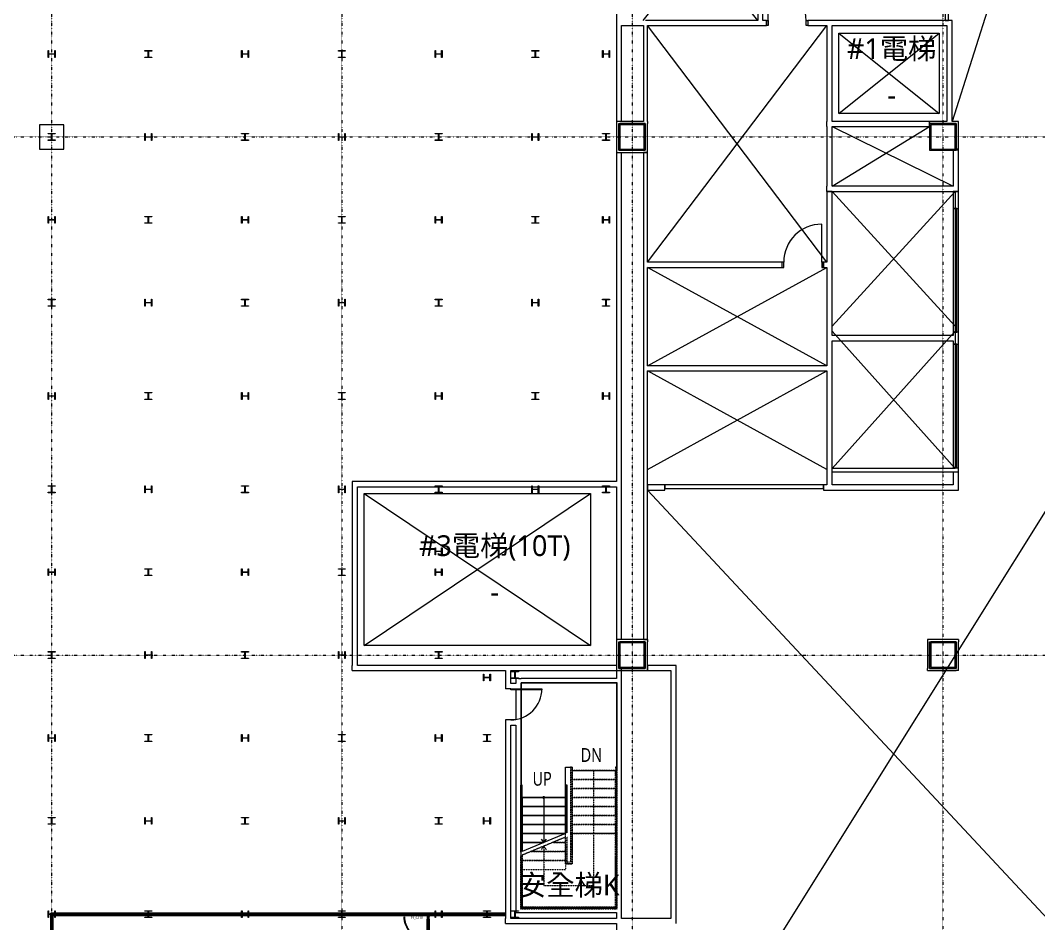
# Model space of a CAD drawing. Extents: x -32000 to 363140, y -29000 to 144266.
# Drawn here: x 225895 to 255370, y 37225 to 63375 of the extents above; entities that cross this region are included whole.
import ezdxf
from ezdxf.enums import TextEntityAlignment as Align

# ---------------------------------------------------------------- set-up
doc = ezdxf.new("R2010")
doc.units = 0
doc.header["$LTSCALE"] = 10
for name, pattern in [('H12PL25$0$JJP_三點線', [0.9, 0.3, -0.15, 0, -0.15, 0, -0.15, 0, -0.15]), ('H12PL25$0$JJP_虛線(退縮線、投影線、地下室範圍、非屬本工程、圖面分區)', [0.45, 0.3, -0.15]), ('H12PL25$0$虛線', [0.846667, 0.423333, -0.423333]), ('XFDP20$0$HIDDEN', [0.3, 0.2, -0.1])]:
    doc.linetypes.add(name, pattern=pattern)
for name, color, linetype in [('H12PL25$0$A-OBJE-2D', 252, 'Continuous'), ('H12PL25$0$A-STRS', 252, 'Continuous'), ('H12PL25$0$A-TEXT', 252, 'Continuous'), ('H12PL25$0$A-WALL-IN', 252, 'Continuous'), ('H12PL25$0$A-ZONE', 252, 'Continuous'), ('H12PL25$0$Door', 252, 'Continuous'), ('H12PL25$0$S-COL', 252, 'Continuous'), ('H12PL25$0$S-GRID', 252, 'Continuous'), ('H12PL25$0$S-SLAB-SHOW', 252, 'Continuous'), ('XFDP20$0$A-Door (8K)', 2, 'Continuous'), ('XFDP20$0$A-W-P3_(8K)', 2, 'Continuous')]:
    doc.layers.add(name, color=color, linetype=linetype)
doc.styles.add('H12PL25$0$Standard', font='', dxfattribs={"width": 0.8})
doc.styles.add('XFDP20$0$AA-TXT', font='isocp.shx', dxfattribs={"width": 0.8, "bigfont": 'china.shx'})
doc.styles.get('H12PL25$0$Standard').set_extended_font_data('Microsoft JhengHei')

# ---------------------------------------------------------------- blocks, each defined once
blk = doc.blocks.new('XFDP20$0$GAD2205')
blk.add_lwpolyline([(0, 1), (0, 1), (-18, 1, -0.414214), (-18, 2), (-18, 3, -0.414214), (-18, 3), (-14, 3, 0.414214), (-13, 4), (-13, 4, 0.414214), (-14, 4), (-18, 4, -0.414214), (-18, 5), (-18, 12, -0.414214), (-18, 12), (-18, 12, 0.414214), (-18, 12), (-18, 14, 0.72636), (-19, 14), (-19, 13, 0.158507), (-19, 13), (-19, 0, 0.414214), (-19, 0), (19, 0, 0.414214), (19, 0), (19, 13, 0.158507), (19, 13), (19, 14, 0.72636), (18, 14), (18, 12, 0.414214), (18, 12, -0.414214), (18, 12), (18, 5, -0.414214), (18, 4), (14, 4, 0.414214), (13, 4), (13, 4, 0.414214), (14, 3), (18, 3, -0.414214), (18, 3), (18, 2, -0.414214), (18, 1), (0, 1)], format="xyb", close=True)
blk = doc.blocks.new('XFDP20$0$Door-S80ap')
for p, q in [((8.8, 70.4), (8.8, 75.3)), ((8.8, 75.3), (9.6, 75.3)), ((9.6, 70.4), (8.8, 70.4)), ((9.6, 75.3), (9.6, 70.4))]:
    blk.add_line(p, q)
blk.add_lwpolyline([(4.8, 70.4), (4.8, 75.3), (4, 75.3), (4, 70.4)], close=True)
at = {"ltscale": 5}
for points in [[(8.8, 67.8), (8.8, 77.9), (4.8, 77.9), (4.8, 67.8)], [(5, 67.5), (5, 14.8), (5, 14.8), (5, 67.5)], [(8.6, 14.8), (8.5, 14.8), (8.5, 67.5), (8.6, 67.5)], [(8.8, 4.3), (8.8, 14.4), (4.8, 14.4), (4.8, 4.3)]]:
    blk.add_lwpolyline(points, close=True, dxfattribs=at)
blk.add_lwpolyline([(4.8, 67.9), (4.8, 66.7, 0.158507), (4.9, 66.7), (4.9, 66.5, 0.72636), (5, 66.6), (5, 66.7, 0.414214), (5, 66.7, -0.414214), (4.9, 66.8), (4.9, 67.5, -0.414214), (5, 67.5), (5.4, 67.5, 0.414214), (5.4, 67.5), (5.4, 67.6, 0.414214), (5.4, 67.6), (5, 67.6, -0.414214), (4.9, 67.6), (4.9, 67.8, -0.414214), (5, 67.8), (6.8, 67.8), (6.8, 67.8), (6.8, 67.8), (8.6, 67.8, -0.414214), (8.6, 67.8), (8.6, 67.6, -0.414214), (8.6, 67.6), (8.2, 67.6, 0.414214), (8.1, 67.6), (8.1, 67.5, 0.414214), (8.2, 67.5), (8.6, 67.5, -0.414214), (8.6, 67.5), (8.6, 66.8, -0.414214), (8.6, 66.7), (8.6, 66.7, 0.414214), (8.6, 66.7), (8.6, 66.6, 0.72636), (8.6, 66.5), (8.7, 66.7, 0.158507), (8.7, 66.7), (8.7, 67.9, 0.414214), (8.7, 67.9), (4.9, 67.9, 0.414214)], format="xyb", close=True, dxfattribs=at)
at = {"ltscale": 500}
for points in [[(3.2, -0.6), (3.2, 3.9), (3, 3.9), (3, -0.6)], [(8.5, 4.8), (4, 4.8), (4, 4.6), (8.5, 4.6)]]:
    blk.add_lwpolyline(points, close=True, dxfattribs=at)
at = {"linetype": 'XFDP20$0$HIDDEN', "ltscale": 0.1}
blk.add_arc((3.4, 4.4), 73.6, 0, 84.8641, dxfattribs=at)
at = {"ltscale": 500, "extrusion": (0, 0, -1)}
blk.add_ellipse((3.4, 4.4), major_axis=(-0.495, 0.495), ratio=1, start_param=5.497787, end_param=11.780972, dxfattribs=at)
at = {"ltscale": 5, "xscale": 0.1000000000058208, "yscale": 0.1000000000058208, "zscale": 0.1000000000058208}
blk.add_blockref('XFDP20$0$GAD2205', (6.8, 14.3), dxfattribs=at)
at = {"color": 9, "style": 'XFDP20$0$AA-TXT', "width": 0.45}
blk.add_attdef('100x240', text='', height=10, dxfattribs=at).set_placement((40, 10), align=Align.MIDDLE)
blk = doc.blocks.new('XFDP20')
at = {"layer": 'XFDP20$0$A-W-P3_(8K)', "ltscale": 0.5}
for p, q in [((226775, 37525), (226775, 30350)), ((226775, 37525), (239940, 37525)), ((226825, 37475), (226825, 30350)), ((226825, 37475), (239940, 37475))]:
    blk.add_line(p, q, dxfattribs=at)
at = {"layer": 'XFDP20$0$A-Door (8K)'}
ref = blk.add_blockref('XFDP20$0$Door-S80ap', (237770, 37500), dxfattribs=dict(at, xscale=10, yscale=10, zscale=10, rotation=180))
ref.add_attrib('100x240', 'MS_80x190', dxfattribs={"layer": '0', "color": 9, "height": 100, "rotation": 180, "style": 'XFDP20$0$AA-TXT', "text_generation_flag": 6, "width": 0.45}).set_placement((237370, 37400), align=Align.MIDDLE)
blk = doc.blocks.new('H12PL25')
at = {"layer": 'H12PL25$0$A-OBJE-2D', "lineweight": 0}
for p, q in [((262050, 89450), (252865, 60450)), ((243925, 63375), (247240, 67575)), ((247240, 63375), (243925, 67575)), ((244050, 56375), (249240, 63225)), ((249240, 56375), (244050, 63225)), ((249590, 60675), (252490, 63000)), ((249590, 63000), (252490, 60675)), ((249590, 60675), (249590, 63000)), ((249590, 63000), (252490, 63000)), ((252490, 63000), (252490, 60675)), ((252490, 60675), (249590, 60675)), ((249390, 58575), (252215, 60300)), ((249390, 60300), (252900, 58575)), ((262050, 59550), (244050, 30750)), ((249390, 54525), (252950, 58425)), ((252950, 54525), (249390, 58425)), ((244050, 53375), (249240, 56225)), ((249240, 53375), (244050, 56225)), ((249390, 50400), (252950, 54375)), ((252950, 50400), (249390, 54375)), ((244050, 50375), (249240, 53225)), ((249240, 50375), (244050, 53225)), ((235850, 45275), (242400, 49675)), ((235850, 49675), (242400, 45275)), ((235850, 45275), (235850, 49675)), ((235850, 49675), (242400, 49675)), ((242400, 49675), (242400, 45275)), ((262050, 30465), (244050, 49775)), ((242400, 45275), (235850, 45275))]:
    blk.add_line(p, q, dxfattribs=at)
at = {"layer": 'H12PL25$0$A-STRS', "linetype": 'H12PL25$0$JJP_虛線(退縮線、投影線、地下室範圍、非屬本工程、圖面分區)', "lineweight": 0}
for p, q in [((241870, 41755), (241820, 41755)), ((241820, 41755), (241820, 41655)), ((241820, 41655), (241820, 39835)), ((241870, 41655), (241870, 41755)), ((241870, 39835), (241870, 41655)), ((243120, 41655), (241870, 41655)), ((241870, 41655), (241870, 41395)), ((243120, 41655), (241870, 41655)), ((241870, 41655), (241870, 41395)), ((242495, 41395), (242495, 41655)), ((243170, 41755), (243120, 41755)), ((243120, 41755), (243120, 41655)), ((243120, 41655), (243120, 39835)), ((243120, 41395), (243120, 41655)), ((243120, 41395), (243120, 41655)), ((243170, 41655), (243170, 41755)), ((243170, 39835), (243170, 41655)), ((243120, 41395), (241870, 41395)), ((241870, 41395), (241870, 41135)), ((241870, 41395), (243120, 41395)), ((243120, 41395), (241870, 41395)), ((241870, 41395), (241870, 41135)), ((241870, 41395), (243120, 41395)), ((242495, 39835), (242495, 41395)), ((243120, 41135), (243120, 41395)), ((243120, 41135), (243120, 41395)), ((243120, 41135), (241870, 41135)), ((241870, 41135), (241870, 40875)), ((241870, 41135), (243120, 41135)), ((243120, 41135), (241870, 41135)), ((241870, 41135), (241870, 40875)), ((241870, 41135), (243120, 41135)), ((243120, 40875), (243120, 41135)), ((243120, 40875), (243120, 41135)), ((241670, 40875), (240420, 40875)), ((240420, 40875), (240420, 40615)), ((241670, 40875), (241669.98, 40875)), ((241670, 40615), (241670, 40875)), ((241670, 40615), (241670, 40875)), ((241870.02, 40875), (241870, 40875)), ((241870, 40875), (241870, 40615)), ((241870, 40875), (241870.02, 40875)), ((243120, 40875), (241870, 40875)), ((241870, 40875), (241870, 40615)), ((241870, 40875), (243120, 40875)), ((243120, 40875), (241870, 40875)), ((241870, 40875), (241870, 40615)), ((241870, 40875), (243120, 40875)), ((243120, 40615), (243120, 40875)), ((243120, 40615), (243120, 40875)), ((240420, 40615), (241670, 40615)), ((241670, 40615), (240420, 40615)), ((240420, 40615), (240420, 40355)), ((241669.98, 40615), (241670, 40615)), ((241670, 40615), (241669.98, 40615)), ((241670, 40355), (241670, 40615)), ((241670, 40355), (241670, 40615)), ((241870.02, 40615), (241870, 40615)), ((241870, 40615), (241870, 40355)), ((241870, 40615), (241870.02, 40615)), ((243120, 40615), (241870, 40615)), ((241870, 40615), (241870, 40355)), ((241870, 40615), (243120, 40615)), ((243120, 40615), (241870, 40615)), ((241870, 40615), (241870, 40355)), ((241870, 40615), (243120, 40615)), ((243120, 40355), (243120, 40615)), ((243120, 40355), (243120, 40615)), ((240420, 40355), (241670, 40355)), ((241670, 40355), (240420, 40355)), ((240420, 40355), (240420, 40095)), ((240420, 40095), (241670, 40095)), ((241670, 40095), (240420, 40095)), ((240420, 40095), (240420, 39835)), ((241669.98, 40355), (241670, 40355)), ((241670, 40355), (241669.98, 40355)), ((241669.98, 40095), (241670, 40095)), ((241670, 40095), (241669.98, 40095)), ((241670, 40095), (241670, 40355)), ((241670, 40095), (241670, 40355)), ((241670, 39835), (241670, 40095)), ((241670, 39835), (241670, 40095)), ((241870.02, 40355), (241870, 40355)), ((241870, 40355), (241870, 40095)), ((241870, 40355), (241870.02, 40355)), ((243120, 40355), (241870, 40355)), ((241870, 40355), (241870, 40095)), ((241870, 40355), (243120, 40355)), ((243120, 40355), (241870, 40355)), ((241870, 40355), (241870, 40095)), ((241870, 40355), (243120, 40355)), ((241870.02, 40095), (241870, 40095)), ((241870, 40095), (241870, 39918.2)), ((241870, 40095), (241870.02, 40095)), ((243120, 40095), (241870, 40095)), ((241870, 40095), (241870, 39835)), ((241870, 40095), (243120, 40095)), ((241870, 40095), (241870, 39835)), ((243120, 40095), (241870, 40095)), ((241870, 40095), (243120, 40095)), ((243120, 40095), (243120, 40355)), ((243120, 40095), (243120, 40355)), ((243120, 39835), (243120, 40095)), ((243120, 39835), (243120, 40095)), ((240420, 39835), (241670, 39835)), ((241670, 39835), (240420, 39835)), ((240420, 39835), (240420, 39575)), ((241669.98, 39835), (241670, 39835)), ((241670, 39835), (241669.98, 39835)), ((241670, 39575), (241670, 39835)), ((241820, 39835), (241820, 39535)), ((241870, 39535), (241870, 39835)), ((241870, 39835), (243120, 39835)), ((243120, 39835), (241870, 39835)), ((241870, 39835), (241870, 38955)), ((241870, 39835), (243120, 39835)), ((242495, 38330), (242495, 39835)), ((243120, 39835), (243120, 39535)), ((243120, 37705), (243120, 39835)), ((243170, 39535), (243170, 39835)), ((241670, 39726.69), (240420, 39206.69)), ((240420, 39575), (241045, 39575)), ((241045, 39575), (240420, 39575)), ((240420, 39575), (240420, 39315)), ((241305.36, 39575), (241670, 39575)), ((241670, 39575), (241305.36, 39575)), ((241305.36, 39575), (241670, 39575)), ((241670, 39575), (241305.36, 39575)), ((241670, 39726.69), (241670, 39055)), ((241670, 39575), (241670, 39726.69)), ((241670, 39315), (241670, 39575)), ((241670, 39315), (241670, 39575)), ((241720, 39055), (241720, 39747.49)), ((241870, 39535), (241820, 39535)), ((241820, 39535), (241820, 39005)), ((241820, 39535), (241870, 39535)), ((241870, 38955), (241870, 39535)), ((243170, 39535), (243120, 39535)), ((243120, 39535), (243120, 37705)), ((243120, 39535), (243170, 39535)), ((243170, 37655), (243170, 39535)), ((240420, 39055), (240420, 39206.69)), ((240420, 39206.69), (240420, 39055)), ((240420, 39206.69), (240420, 39055)), ((240680.36, 39315), (241670, 39315)), ((241670, 39315), (240680.36, 39315)), ((240680.36, 39315), (241670, 39315)), ((241670, 39315), (240680.36, 39315)), ((241045, 39466.69), (240970, 39366.69)), ((241045, 39466.69), (241045, 39055)), ((241120, 39366.69), (241045, 39466.69)), ((241670, 39055), (241670, 39315)), ((241670, 39055), (241670, 39315)), ((240370, 39185.89), (240370, 39055)), ((240370, 39055), (240370, 38955)), ((240370, 38955), (240420, 38955)), ((240370, 38955), (240370, 37655)), ((240420, 38955), (240370, 38955)), ((240420, 38955), (240420, 39055)), ((240420, 39055), (241670, 39055)), ((241670, 39055), (240420, 39055)), ((241670, 39055), (240420, 39055)), ((241670, 39055), (240420, 39055)), ((240420, 39055), (241670, 39055)), ((241670, 39055), (240420, 39055)), ((240420, 39055), (240420, 37705)), ((240420, 37705), (240420, 38955)), ((241045, 39055), (241045, 38330)), ((241670, 39055), (241670, 38955)), ((241670, 38955), (241670, 39055)), ((241820, 39005), (241670, 39005)), ((241670, 39005), (241670, 38955)), ((241670, 38955), (241720, 38955)), ((241670, 38955), (241870, 38955)), ((241870, 38955), (241670, 38955)), ((241720, 38955), (241720, 39055)), ((241045, 38330), (242495, 38330)), ((240370, 37655), (243170, 37655)), ((243120, 37705), (240420, 37705)), ((240420, 37705), (243120, 37705))]:
    blk.add_line(p, q, dxfattribs=at)
at = {"layer": 'H12PL25$0$A-STRS', "lineweight": 0}
for p, q in [((240370, 41235), (240370, 40875)), ((240420, 41235), (240370, 41235)), ((240420, 40875), (240420, 41235)), ((241670, 41235), (241670, 40875)), ((241720, 41235), (241670, 41235)), ((241720, 40875), (241720, 41235)), ((240370, 40875), (240370, 39294.2)), ((240420, 39315), (240420, 40875)), ((241670, 40875), (240420, 40875)), ((240420, 40875), (240420, 40615)), ((241045, 40875), (241045, 40615)), ((241670, 40875), (241670, 39835)), ((241670, 40615), (241670, 40875)), ((241720, 39855.8), (241720, 40875)), ((240420, 40615), (241670, 40615)), ((241670, 40615), (240420, 40615)), ((240420, 40615), (240420, 40355)), ((241045, 40615), (241045, 39575)), ((241670, 40355), (241670, 40615)), ((240420, 40355), (241670, 40355)), ((241670, 40355), (240420, 40355)), ((240420, 40355), (240420, 40095)), ((240420, 40095), (241670, 40095)), ((241670, 40095), (240420, 40095)), ((240420, 40095), (240420, 39835)), ((241670, 40095), (241670, 40355)), ((241670, 39835), (241670, 40095)), ((240420, 39835), (241670, 39835)), ((241670, 39835), (240420, 39835)), ((240420, 39835), (240420, 39575)), ((241670, 39835), (240420, 39315)), ((240420, 39575), (241045, 39575)), ((241045, 39575), (240420, 39575)), ((240420, 39575), (240420, 39315)), ((240970, 39675), (241045, 39575)), ((241045, 39575), (241120, 39675))]:
    blk.add_line(p, q, dxfattribs=at)
at = {"layer": 'H12PL25$0$A-STRS', "linetype": 'H12PL25$0$虛線', "lineweight": 0}
for p, q in [((243120, 39835), (241870, 39835)), ((241870, 39835), (241870, 38955)), ((243120, 37705), (243120, 39835)), ((241870, 38955), (241670, 38955)), ((241670, 38955), (241670, 38782.97)), ((241670, 38782.97), (240420, 38782.97)), ((240420, 38782.97), (240420, 37705)), ((240420, 37705), (243120, 37705))]:
    blk.add_line(p, q, dxfattribs=at)
at = {"layer": 'H12PL25$0$A-STRS', "lineweight": 0, "flags": 128}
blk.add_lwpolyline([(241020, 40875, 1), (241070, 40875, 1)], format="xyb", close=True, dxfattribs=at)
at = {"layer": 'H12PL25$0$A-WALL-IN', "lineweight": 0}
for p, q in [((247490, 63375), (247490, 63225)), ((248690, 63375), (248690, 63225)), ((247940, 56375), (247940, 56225)), ((249140, 56375), (249140, 56225)), ((240090, 44025), (239940, 44025)), ((240090, 43125), (239940, 43125))]:
    blk.add_line(p, q, dxfattribs=at)
at = {"layer": 'H12PL25$0$A-WALL-IN', "lineweight": 0, "flags": 128}
for points in [[(243150, 75375), (243150, 50025)], [(247240, 67575), (247240, 63375)], [(247390, 63375), (247390, 67725)], [(252665, 66225), (252665, 63375)], [(252765, 63375), (252765, 66225)], [(247240, 63375), (243989, 63375)], [(247490, 63375), (247390, 63375)], [(252715, 63375), (248690, 63375)], [(252665, 63375), (252765, 63375)], [(252865, 63375), (252715, 63375)], [(252865, 60450), (252865, 63375)], [(243300, 63225), (243928, 63225)], [(243300, 60450), (243300, 63225)], [(243928, 63225), (243928, 60450)], [(244050, 60450), (244050, 63225)], [(244050, 63225), (247490, 63225)], [(248690, 63225), (249240, 63225)], [(249240, 63225), (249240, 60450)], [(249390, 60450), (249390, 63225)], [(249390, 63225), (252715, 63225)], [(252715, 63225), (252715, 60450)], [(243150, 60450), (243150, 60385)], [(243928, 60450), (243150, 60450)], [(244050, 60450), (244050, 60385)], [(249240, 60300), (249240, 60450)], [(252215, 60450), (249390, 60450)], [(252215, 60300), (252215, 60450)], [(252715, 60450), (252215, 60450)], [(252215, 60450), (252215, 60385)], [(252985, 60450), (252865, 60450)], [(253050, 60450), (252985, 60450)], [(253050, 59615), (253050, 60450)], [(243150, 60385), (243150, 59550)], [(243215, 59615), (243215, 60385)], [(243215, 60385), (243985, 60385)], [(243215, 60385), (243250, 60385)], [(243215, 60385), (243215, 59615)], [(243950, 60385), (243250, 60385)], [(243300, 60350), (243300, 60385)], [(243985, 60385), (243950, 60385)], [(243985, 60385), (243985, 59615)], [(243985, 59650), (243985, 60385)], [(244050, 59615), (244050, 60385)], [(249240, 60300), (249240, 58575)], [(249390, 58575), (249390, 60300)], [(249390, 60300), (252215, 60300)], [(252215, 60385), (252985, 60385)], [(252215, 60385), (252250, 60385)], [(252215, 60385), (252215, 59615)], [(252950, 60385), (252250, 60385)], [(252985, 60385), (252950, 60385)], [(252985, 60385), (252985, 59615)], [(252985, 59650), (252985, 60385)], [(243150, 59550), (243215, 59550)], [(243985, 59615), (243215, 59615)], [(243215, 59615), (243250, 59615)], [(243215, 59550), (244050, 59550)], [(243250, 59615), (243985, 59615)], [(243300, 59615), (243300, 59650)], [(243300, 45450), (243300, 59550)], [(243928, 59550), (243928, 45450)], [(244050, 59550), (243928, 59550)], [(243985, 59615), (243985, 59650)], [(244050, 59550), (244050, 59615)], [(244050, 56375), (244050, 59550)], [(252215, 59615), (252250, 59615)], [(252250, 59615), (252985, 59615)], [(252900, 59650), (252900, 58575)], [(253050, 59650), (252950, 59650)], [(252985, 59615), (252985, 59650)], [(253050, 59615), (252985, 59615)], [(253050, 58575), (253050, 59650)], [(249240, 58425), (249240, 58575)], [(249240, 58425), (249240, 56375)], [(249390, 58425), (249240, 58425)], [(249240, 58425), (253050, 58425)], [(252900, 58575), (249390, 58575)], [(249390, 54250), (249390, 58425)], [(253050, 58425), (252900, 58425)], [(252900, 58425), (252900, 57925)], [(252950, 58425), (252950, 50400)], [(253050, 58425), (252950, 58425)], [(253050, 58425), (253050, 58575)], [(253050, 57925), (253050, 58425)], [(253050, 50400), (253050, 58425)], [(252900, 57925), (253050, 57925)], [(252900, 57925), (252900, 54350)], [(253000, 57925), (252900, 57925)], [(253000, 54350), (253000, 57925)], [(247940, 56375), (244050, 56375)], [(249240, 56375), (249140, 56375)], [(244050, 56225), (247940, 56225)], [(244050, 53375), (244050, 56225)], [(249140, 56225), (249240, 56225)], [(249240, 56225), (249240, 53375)], [(252900, 54250), (249390, 54250)], [(252900, 54350), (253000, 54350)], [(252900, 54350), (252900, 54250)], [(253050, 54350), (252900, 54350)], [(253050, 54000), (253050, 54350)], [(249390, 49925), (249390, 54100)], [(249390, 54100), (252900, 54100)], [(252900, 54100), (252900, 54000)], [(253000, 54000), (252900, 54000)], [(252900, 54000), (252900, 50425)], [(252900, 54000), (253050, 54000)], [(253000, 50425), (253000, 54000)], [(249240, 53375), (244050, 53375)], [(244050, 53225), (249240, 53225)], [(244050, 45450), (244050, 53225)], [(249240, 53225), (249240, 49925)], [(252900, 50425), (253050, 50425)], [(252900, 50425), (252900, 50400)], [(252900, 50425), (253000, 50425)], [(253050, 49925), (253050, 50425)], [(252950, 50400), (249390, 50400)], [(249390, 50300), (249390, 50400)], [(249390, 50300), (253050, 50300)], [(252900, 50300), (252900, 49925)], [(253050, 50300), (253050, 50400)], [(235500, 50025), (235500, 49875)], [(243150, 50025), (235500, 50025)], [(235500, 49875), (235500, 44700)], [(235650, 44700), (235650, 49875)], [(235650, 49875), (237996, 49875)], [(238004, 49875), (240700, 49875)], [(240712, 49875), (240888, 49875)], [(240900, 49875), (242846, 49875)], [(242854, 49875), (243150, 49875)], [(243150, 49875), (243150, 44700)], [(244550, 49925), (244050, 49925)], [(244050, 49925), (244050, 49775)], [(249140, 49925), (244550, 49925)], [(244550, 49925), (244550, 49825)], [(244550, 49775), (244550, 49925)], [(244550, 49825), (249140, 49825)], [(249140, 49825), (249140, 49925)], [(249240, 49925), (249140, 49925)], [(249140, 49925), (249140, 49775)], [(252900, 49925), (249390, 49925)], [(253050, 49775), (253050, 49925)], [(244050, 49775), (244550, 49775)], [(249140, 49775), (253050, 49775)], [(243150, 45450), (243150, 45385)], [(244050, 45450), (243150, 45450)], [(243928, 45450), (244050, 45450)], [(244050, 45450), (244050, 45385)], [(252150, 45450), (252150, 45385)], [(253050, 45450), (252150, 45450)], [(253050, 45450), (253050, 45385)], [(243150, 45385), (243150, 44550)], [(243215, 44615), (243215, 45385)], [(243215, 45385), (243985, 45385)], [(243215, 45385), (243250, 45385)], [(243215, 45385), (243215, 44615)], [(243950, 45385), (243250, 45385)], [(243300, 45350), (243300, 45385)], [(243985, 45385), (243950, 45385)], [(243985, 45385), (243985, 44615)], [(243985, 44650), (243985, 45385)], [(244050, 44615), (244050, 45385)], [(252150, 45385), (252150, 44615)], [(252215, 44615), (252215, 45385)], [(252215, 45385), (252985, 45385)], [(252215, 45385), (252250, 45385)], [(252215, 45385), (252215, 44615)], [(252950, 45385), (252250, 45385)], [(252985, 45385), (252950, 45385)], [(252985, 45385), (252985, 44615)], [(252985, 44650), (252985, 45385)], [(253050, 44550), (253050, 45385)], [(235500, 44550), (235500, 44700)], [(235500, 44550), (239940, 44550)], [(240015, 44700), (235650, 44700)], [(239940, 44550), (239940, 44025)], [(243150, 44700), (240015, 44700)], [(240090, 44175), (240090, 44550)], [(240090, 44550), (243150, 44550)], [(243150, 44550), (243150, 44325)], [(243150, 44550), (243215, 44550)], [(243985, 44615), (243215, 44615)], [(243215, 44615), (243250, 44615)], [(243215, 44550), (244050, 44550)], [(243250, 44615), (243985, 44615)], [(243300, 44550), (243300, 44650)], [(243300, 37375), (243300, 44550)], [(243985, 44615), (243985, 44650)], [(244725, 44700), (244050, 44700)], [(244050, 44700), (244050, 44550)], [(244050, 44550), (244050, 44615)], [(244050, 44550), (244725, 44550)], [(244875, 44700), (244725, 44700)], [(244725, 44550), (244725, 37375)], [(244875, 37375), (244875, 44700)], [(252150, 44550), (252150, 44615)], [(252150, 44550), (252985, 44550)], [(252985, 44615), (252215, 44615)], [(252215, 44615), (252250, 44615)], [(252250, 44615), (252985, 44615)], [(252985, 44615), (252985, 44650)], [(253050, 44550), (252985, 44550)], [(240240, 44325), (240240, 44175)], [(240315, 44325), (240390, 44325)], [(243150, 44325), (240390, 44325)], [(240240, 44175), (240090, 44175)], [(240090, 44025), (240240, 44025)], [(240240, 44025), (240240, 43125)], [(240390, 37675), (240390, 44200)], [(240390, 44200), (243150, 44200)], [(243150, 44200), (243150, 37675)], [(239940, 43125), (239940, 37375)], [(240240, 43125), (240090, 43125)], [(240090, 42975), (240240, 42975)], [(240090, 37375), (240090, 42975)], [(240240, 42975), (240240, 37550)], [(240240, 37550), (240390, 37550)], [(243150, 37675), (240390, 37675)], [(240390, 37550), (243150, 37550)], [(243150, 37550), (243150, 37375)], [(239940, 37225), (239940, 37375)], [(239940, 37225), (243150, 37225)], [(243150, 37375), (240090, 37375)], [(243150, 37225), (243150, 450)], [(244725, 37375), (243300, 37375)], [(244875, 37225), (244875, 37375)]]:
    blk.add_lwpolyline(points, dxfattribs=at)
at = {"layer": 'H12PL25$0$Door', "lineweight": 0}
for p, q in [((247540, 63375), (247540, 64475)), ((247490, 63375), (247540, 63375)), ((247490, 63225), (247490, 63375)), ((247490, 63375), (247490, 63225)), ((247490, 63375), (247490, 63225)), ((247540, 63375), (247540, 63225)), ((248640, 63225), (248640, 63375)), ((248640, 63375), (248690, 63375)), ((248690, 63375), (248690, 63225)), ((248690, 63375), (248690, 63225)), ((248690, 63375), (248690, 63225)), ((247540, 63225), (247490, 63225)), ((248690, 63225), (248640, 63225)), ((249090, 56375), (249090, 57475)), ((247990, 56375), (247940, 56375)), ((247940, 56375), (247940, 56225)), ((247940, 56375), (247940, 56225)), ((247940, 56375), (247940, 56225)), ((247990, 56225), (247990, 56375)), ((249140, 56375), (249090, 56375)), ((249090, 56375), (249090, 56225)), ((249140, 56225), (249140, 56375)), ((249140, 56375), (249140, 56225)), ((249140, 56375), (249140, 56225)), ((247940, 56225), (247990, 56225)), ((249090, 56225), (249140, 56225)), ((240090, 44025), (239940, 44025)), ((240090, 44025), (240990, 44025)), ((240090, 43995), (240090, 44025)), ((240990, 43995), (240090, 43995)), ((240990, 44025), (240990, 43995)), ((240090, 43125), (239940, 43125))]:
    blk.add_line(p, q, dxfattribs=at)
for centre, radius, start, end in [((247540, 63375), 1100, 0, 90), ((249090, 56375), 1100, 90, 180), ((240090, 44025), 900, 270, 0)]:
    blk.add_arc(centre, radius, start, end, dxfattribs=at)
at = {"layer": 'H12PL25$0$S-COL', "lineweight": 0, "flags": 128}
for points in [[(226700, 62500), (226712, 62500), (226712, 62417, 0.41421356), (226725, 62404), (226875, 62404, 0.41421356), (226888, 62417), (226888, 62500), (226900, 62500), (226900, 62300), (226888, 62300), (226888, 62383, 0.41421356), (226875, 62396), (226725, 62396, 0.41421356), (226712, 62383), (226712, 62300), (226700, 62300)], [(229500, 62300), (229500, 62312), (229583, 62312, 0.41421356), (229596, 62325), (229596, 62475, 0.41421356), (229583, 62488), (229500, 62488), (229500, 62500), (229700, 62500), (229700, 62488), (229617, 62488, 0.41421356), (229604, 62475), (229604, 62325, 0.41421356), (229617, 62312), (229700, 62312), (229700, 62300)], [(232300, 62500), (232312, 62500), (232312, 62417, 0.41421356), (232325, 62404), (232475, 62404, 0.41421356), (232488, 62417), (232488, 62500), (232500, 62500), (232500, 62300), (232488, 62300), (232488, 62383, 0.41421356), (232475, 62396), (232325, 62396, 0.41421356), (232312, 62383), (232312, 62300), (232300, 62300)], [(235100, 62300), (235100, 62312), (235183, 62312, 0.41421356), (235196, 62325), (235196, 62475, 0.41421356), (235183, 62488), (235100, 62488), (235100, 62500), (235300, 62500), (235300, 62488), (235217, 62488, 0.41421356), (235204, 62475), (235204, 62325, 0.41421356), (235217, 62312), (235300, 62312), (235300, 62300)], [(237900, 62500), (237912, 62500), (237912, 62417, 0.41421356), (237925, 62404), (238075, 62404, 0.41421356), (238088, 62417), (238088, 62500), (238100, 62500), (238100, 62300), (238088, 62300), (238088, 62383, 0.41421356), (238075, 62396), (237925, 62396, 0.41421356), (237912, 62383), (237912, 62300), (237900, 62300)], [(240700, 62300), (240700, 62312), (240783, 62312, 0.41421356), (240796, 62325), (240796, 62475, 0.41421356), (240783, 62488), (240700, 62488), (240700, 62500), (240900, 62500), (240900, 62488), (240817, 62488, 0.41421356), (240804, 62475), (240804, 62325, 0.41421356), (240817, 62312), (240900, 62312), (240900, 62300)], [(242750, 62500), (242762, 62500), (242762, 62417, 0.41421356), (242775, 62404), (242925, 62404, 0.41421356), (242938, 62417), (242938, 62500), (242950, 62500), (242950, 62300), (242938, 62300), (242938, 62383, 0.41421356), (242925, 62396), (242775, 62396, 0.41421356), (242762, 62383), (242762, 62300), (242750, 62300)], [(226700, 59900), (226700, 59912), (226783, 59912, 0.41421356), (226796, 59925), (226796, 60075, 0.41421356), (226783, 60088), (226700, 60088), (226700, 60100), (226900, 60100), (226900, 60088), (226817, 60088, 0.41421356), (226804, 60075), (226804, 59925, 0.41421356), (226817, 59912), (226900, 59912), (226900, 59900)], [(229500, 60100), (229512, 60100), (229512, 60017, 0.41421356), (229525, 60004), (229675, 60004, 0.41421356), (229688, 60017), (229688, 60100), (229700, 60100), (229700, 59900), (229688, 59900), (229688, 59983, 0.41421356), (229675, 59996), (229525, 59996, 0.41421356), (229512, 59983), (229512, 59900), (229500, 59900)], [(232300, 59900), (232300, 59912), (232383, 59912, 0.41421356), (232396, 59925), (232396, 60075, 0.41421356), (232383, 60088), (232300, 60088), (232300, 60100), (232500, 60100), (232500, 60088), (232417, 60088, 0.41421356), (232404, 60075), (232404, 59925, 0.41421356), (232417, 59912), (232500, 59912), (232500, 59900)], [(235100, 60100), (235112, 60100), (235112, 60017, 0.41421356), (235125, 60004), (235275, 60004, 0.41421356), (235288, 60017), (235288, 60100), (235300, 60100), (235300, 59900), (235288, 59900), (235288, 59983, 0.41421356), (235275, 59996), (235125, 59996, 0.41421356), (235112, 59983), (235112, 59900), (235100, 59900)], [(237900, 59900), (237900, 59912), (237983, 59912, 0.41421356), (237996, 59925), (237996, 60075, 0.41421356), (237983, 60088), (237900, 60088), (237900, 60100), (238100, 60100), (238100, 60088), (238017, 60088, 0.41421356), (238004, 60075), (238004, 59925, 0.41421356), (238017, 59912), (238100, 59912), (238100, 59900)], [(240700, 60100), (240712, 60100), (240712, 60017, 0.41421356), (240725, 60004), (240875, 60004, 0.41421356), (240888, 60017), (240888, 60100), (240900, 60100), (240900, 59900), (240888, 59900), (240888, 59983, 0.41421356), (240875, 59996), (240725, 59996, 0.41421356), (240712, 59983), (240712, 59900), (240700, 59900)], [(242750, 59900), (242750, 59912), (242833, 59912, 0.41421356), (242846, 59925), (242846, 60075, 0.41421356), (242833, 60088), (242750, 60088), (242750, 60100), (242950, 60100), (242950, 60088), (242867, 60088, 0.41421356), (242854, 60075), (242854, 59925, 0.41421356), (242867, 59912), (242950, 59912), (242950, 59900)], [(226700, 57700), (226712, 57700), (226712, 57617, 0.41421356), (226725, 57604), (226875, 57604, 0.41421356), (226888, 57617), (226888, 57700), (226900, 57700), (226900, 57500), (226888, 57500), (226888, 57583, 0.41421356), (226875, 57596), (226725, 57596, 0.41421356), (226712, 57583), (226712, 57500), (226700, 57500)], [(229500, 57500), (229500, 57512), (229583, 57512, 0.41421356), (229596, 57525), (229596, 57675, 0.41421356), (229583, 57688), (229500, 57688), (229500, 57700), (229700, 57700), (229700, 57688), (229617, 57688, 0.41421356), (229604, 57675), (229604, 57525, 0.41421356), (229617, 57512), (229700, 57512), (229700, 57500)], [(232300, 57700), (232312, 57700), (232312, 57617, 0.41421356), (232325, 57604), (232475, 57604, 0.41421356), (232488, 57617), (232488, 57700), (232500, 57700), (232500, 57500), (232488, 57500), (232488, 57583, 0.41421356), (232475, 57596), (232325, 57596, 0.41421356), (232312, 57583), (232312, 57500), (232300, 57500)], [(235100, 57500), (235100, 57512), (235183, 57512, 0.41421356), (235196, 57525), (235196, 57675, 0.41421356), (235183, 57688), (235100, 57688), (235100, 57700), (235300, 57700), (235300, 57688), (235217, 57688, 0.41421356), (235204, 57675), (235204, 57525, 0.41421356), (235217, 57512), (235300, 57512), (235300, 57500)], [(237900, 57700), (237912, 57700), (237912, 57617, 0.41421356), (237925, 57604), (238075, 57604, 0.41421356), (238088, 57617), (238088, 57700), (238100, 57700), (238100, 57500), (238088, 57500), (238088, 57583, 0.41421356), (238075, 57596), (237925, 57596, 0.41421356), (237912, 57583), (237912, 57500), (237900, 57500)], [(240700, 57500), (240700, 57512), (240783, 57512, 0.41421356), (240796, 57525), (240796, 57675, 0.41421356), (240783, 57688), (240700, 57688), (240700, 57700), (240900, 57700), (240900, 57688), (240817, 57688, 0.41421356), (240804, 57675), (240804, 57525, 0.41421356), (240817, 57512), (240900, 57512), (240900, 57500)], [(242750, 57700), (242762, 57700), (242762, 57617, 0.41421356), (242775, 57604), (242925, 57604, 0.41421356), (242938, 57617), (242938, 57700), (242950, 57700), (242950, 57500), (242938, 57500), (242938, 57583, 0.41421356), (242925, 57596), (242775, 57596, 0.41421356), (242762, 57583), (242762, 57500), (242750, 57500)], [(226700, 55100), (226700, 55112), (226783, 55112, 0.41421356), (226796, 55125), (226796, 55275, 0.41421356), (226783, 55288), (226700, 55288), (226700, 55300), (226900, 55300), (226900, 55288), (226817, 55288, 0.41421356), (226804, 55275), (226804, 55125, 0.41421356), (226817, 55112), (226900, 55112), (226900, 55100)], [(229500, 55300), (229512, 55300), (229512, 55217, 0.41421356), (229525, 55204), (229675, 55204, 0.41421356), (229688, 55217), (229688, 55300), (229700, 55300), (229700, 55100), (229688, 55100), (229688, 55183, 0.41421356), (229675, 55196), (229525, 55196, 0.41421356), (229512, 55183), (229512, 55100), (229500, 55100)], [(232300, 55100), (232300, 55112), (232383, 55112, 0.41421356), (232396, 55125), (232396, 55275, 0.41421356), (232383, 55288), (232300, 55288), (232300, 55300), (232500, 55300), (232500, 55288), (232417, 55288, 0.41421356), (232404, 55275), (232404, 55125, 0.41421356), (232417, 55112), (232500, 55112), (232500, 55100)], [(235100, 55300), (235112, 55300), (235112, 55217, 0.41421356), (235125, 55204), (235275, 55204, 0.41421356), (235288, 55217), (235288, 55300), (235300, 55300), (235300, 55100), (235288, 55100), (235288, 55183, 0.41421356), (235275, 55196), (235125, 55196, 0.41421356), (235112, 55183), (235112, 55100), (235100, 55100)], [(237900, 55100), (237900, 55112), (237983, 55112, 0.41421356), (237996, 55125), (237996, 55275, 0.41421356), (237983, 55288), (237900, 55288), (237900, 55300), (238100, 55300), (238100, 55288), (238017, 55288, 0.41421356), (238004, 55275), (238004, 55125, 0.41421356), (238017, 55112), (238100, 55112), (238100, 55100)], [(240700, 55300), (240712, 55300), (240712, 55217, 0.41421356), (240725, 55204), (240875, 55204, 0.41421356), (240888, 55217), (240888, 55300), (240900, 55300), (240900, 55100), (240888, 55100), (240888, 55183, 0.41421356), (240875, 55196), (240725, 55196, 0.41421356), (240712, 55183), (240712, 55100), (240700, 55100)], [(242750, 55100), (242750, 55112), (242833, 55112, 0.41421356), (242846, 55125), (242846, 55275, 0.41421356), (242833, 55288), (242750, 55288), (242750, 55300), (242950, 55300), (242950, 55288), (242867, 55288, 0.41421356), (242854, 55275), (242854, 55125, 0.41421356), (242867, 55112), (242950, 55112), (242950, 55100)], [(226700, 52600), (226712, 52600), (226712, 52517, 0.41421356), (226725, 52504), (226875, 52504, 0.41421356), (226888, 52517), (226888, 52600), (226900, 52600), (226900, 52400), (226888, 52400), (226888, 52483, 0.41421356), (226875, 52496), (226725, 52496, 0.41421356), (226712, 52483), (226712, 52400), (226700, 52400)], [(229500, 52400), (229500, 52412), (229583, 52412, 0.41421356), (229596, 52425), (229596, 52575, 0.41421356), (229583, 52588), (229500, 52588), (229500, 52600), (229700, 52600), (229700, 52588), (229617, 52588, 0.41421356), (229604, 52575), (229604, 52425, 0.41421356), (229617, 52412), (229700, 52412), (229700, 52400)], [(232300, 52600), (232312, 52600), (232312, 52517, 0.41421356), (232325, 52504), (232475, 52504, 0.41421356), (232488, 52517), (232488, 52600), (232500, 52600), (232500, 52400), (232488, 52400), (232488, 52483, 0.41421356), (232475, 52496), (232325, 52496, 0.41421356), (232312, 52483), (232312, 52400), (232300, 52400)], [(235100, 52400), (235100, 52412), (235183, 52412, 0.41421356), (235196, 52425), (235196, 52575, 0.41421356), (235183, 52588), (235100, 52588), (235100, 52600), (235300, 52600), (235300, 52588), (235217, 52588, 0.41421356), (235204, 52575), (235204, 52425, 0.41421356), (235217, 52412), (235300, 52412), (235300, 52400)], [(237900, 52600), (237912, 52600), (237912, 52517, 0.41421356), (237925, 52504), (238075, 52504, 0.41421356), (238088, 52517), (238088, 52600), (238100, 52600), (238100, 52400), (238088, 52400), (238088, 52483, 0.41421356), (238075, 52496), (237925, 52496, 0.41421356), (237912, 52483), (237912, 52400), (237900, 52400)], [(240700, 52400), (240700, 52412), (240783, 52412, 0.41421356), (240796, 52425), (240796, 52575, 0.41421356), (240783, 52588), (240700, 52588), (240700, 52600), (240900, 52600), (240900, 52588), (240817, 52588, 0.41421356), (240804, 52575), (240804, 52425, 0.41421356), (240817, 52412), (240900, 52412), (240900, 52400)], [(242750, 52600), (242762, 52600), (242762, 52517, 0.41421356), (242775, 52504), (242925, 52504, 0.41421356), (242938, 52517), (242938, 52600), (242950, 52600), (242950, 52400), (242938, 52400), (242938, 52483, 0.41421356), (242925, 52496), (242775, 52496, 0.41421356), (242762, 52483), (242762, 52400), (242750, 52400)], [(226700, 49700), (226700, 49712), (226783, 49712, 0.41421356), (226796, 49725), (226796, 49875, 0.41421356), (226783, 49888), (226700, 49888), (226700, 49900), (226900, 49900), (226900, 49888), (226817, 49888, 0.41421356), (226804, 49875), (226804, 49725, 0.41421356), (226817, 49712), (226900, 49712), (226900, 49700)], [(229500, 49900), (229512, 49900), (229512, 49817, 0.41421356), (229525, 49804), (229675, 49804, 0.41421356), (229688, 49817), (229688, 49900), (229700, 49900), (229700, 49700), (229688, 49700), (229688, 49783, 0.41421356), (229675, 49796), (229525, 49796, 0.41421356), (229512, 49783), (229512, 49700), (229500, 49700)], [(232300, 49700), (232300, 49712), (232383, 49712, 0.41421356), (232396, 49725), (232396, 49875, 0.41421356), (232383, 49888), (232300, 49888), (232300, 49900), (232500, 49900), (232500, 49888), (232417, 49888, 0.41421356), (232404, 49875), (232404, 49725, 0.41421356), (232417, 49712), (232500, 49712), (232500, 49700)], [(235100, 49900), (235112, 49900), (235112, 49817, 0.41421356), (235125, 49804), (235275, 49804, 0.41421356), (235288, 49817), (235288, 49900), (235300, 49900), (235300, 49700), (235288, 49700), (235288, 49783, 0.41421356), (235275, 49796), (235125, 49796, 0.41421356), (235112, 49783), (235112, 49700), (235100, 49700)], [(237900, 49700), (237900, 49712), (237983, 49712, 0.41421356), (237996, 49725), (237996, 49875, 0.41421356), (237983, 49888), (237900, 49888), (237900, 49900), (238100, 49900), (238100, 49888), (238017, 49888, 0.41421356), (238004, 49875), (238004, 49725, 0.41421356), (238017, 49712), (238100, 49712), (238100, 49700)], [(240700, 49900), (240712, 49900), (240712, 49817, 0.41421356), (240725, 49804), (240875, 49804, 0.41421356), (240888, 49817), (240888, 49900), (240900, 49900), (240900, 49700), (240888, 49700), (240888, 49783, 0.41421356), (240875, 49796), (240725, 49796, 0.41421356), (240712, 49783), (240712, 49700), (240700, 49700)], [(242750, 49700), (242750, 49712), (242833, 49712, 0.41421356), (242846, 49725), (242846, 49875, 0.41421356), (242833, 49888), (242750, 49888), (242750, 49900), (242950, 49900), (242950, 49888), (242867, 49888, 0.41421356), (242854, 49875), (242854, 49725, 0.41421356), (242867, 49712), (242950, 49712), (242950, 49700)], [(237900, 48100), (237912, 48100), (237912, 48017, 0.41421356), (237925, 48004), (238075, 48004, 0.41421356), (238088, 48017), (238088, 48100), (238100, 48100), (238100, 47900), (238088, 47900), (238088, 47983, 0.41421356), (238075, 47996), (237925, 47996, 0.41421356), (237912, 47983), (237912, 47900), (237900, 47900)], [(226700, 47500), (226712, 47500), (226712, 47417, 0.41421356), (226725, 47404), (226875, 47404, 0.41421356), (226888, 47417), (226888, 47500), (226900, 47500), (226900, 47300), (226888, 47300), (226888, 47383, 0.41421356), (226875, 47396), (226725, 47396, 0.41421356), (226712, 47383), (226712, 47300), (226700, 47300)], [(229500, 47300), (229500, 47312), (229583, 47312, 0.41421356), (229596, 47325), (229596, 47475, 0.41421356), (229583, 47488), (229500, 47488), (229500, 47500), (229700, 47500), (229700, 47488), (229617, 47488, 0.41421356), (229604, 47475), (229604, 47325, 0.41421356), (229617, 47312), (229700, 47312), (229700, 47300)], [(232300, 47500), (232312, 47500), (232312, 47417, 0.41421356), (232325, 47404), (232475, 47404, 0.41421356), (232488, 47417), (232488, 47500), (232500, 47500), (232500, 47300), (232488, 47300), (232488, 47383, 0.41421356), (232475, 47396), (232325, 47396, 0.41421356), (232312, 47383), (232312, 47300), (232300, 47300)], [(235100, 47300), (235100, 47312), (235183, 47312, 0.41421356), (235196, 47325), (235196, 47475, 0.41421356), (235183, 47488), (235100, 47488), (235100, 47500), (235300, 47500), (235300, 47488), (235217, 47488, 0.41421356), (235204, 47475), (235204, 47325, 0.41421356), (235217, 47312), (235300, 47312), (235300, 47300)], [(237900, 47500), (237912, 47500), (237912, 47417, 0.41421356), (237925, 47404), (238075, 47404, 0.41421356), (238088, 47417), (238088, 47500), (238100, 47500), (238100, 47300), (238088, 47300), (238088, 47383, 0.41421356), (238075, 47396), (237925, 47396, 0.41421356), (237912, 47383), (237912, 47300), (237900, 47300)], [(226700, 44900), (226700, 44912), (226783, 44912, 0.41421356), (226796, 44925), (226796, 45075, 0.41421356), (226783, 45088), (226700, 45088), (226700, 45100), (226900, 45100), (226900, 45088), (226817, 45088, 0.41421356), (226804, 45075), (226804, 44925, 0.41421356), (226817, 44912), (226900, 44912), (226900, 44900)], [(229500, 45100), (229512, 45100), (229512, 45017, 0.41421356), (229525, 45004), (229675, 45004, 0.41421356), (229688, 45017), (229688, 45100), (229700, 45100), (229700, 44900), (229688, 44900), (229688, 44983, 0.41421356), (229675, 44996), (229525, 44996, 0.41421356), (229512, 44983), (229512, 44900), (229500, 44900)], [(232300, 44900), (232300, 44912), (232383, 44912, 0.41421356), (232396, 44925), (232396, 45075, 0.41421356), (232383, 45088), (232300, 45088), (232300, 45100), (232500, 45100), (232500, 45088), (232417, 45088, 0.41421356), (232404, 45075), (232404, 44925, 0.41421356), (232417, 44912), (232500, 44912), (232500, 44900)], [(235100, 45100), (235112, 45100), (235112, 45017, 0.41421356), (235125, 45004), (235275, 45004, 0.41421356), (235288, 45017), (235288, 45100), (235300, 45100), (235300, 44900), (235288, 44900), (235288, 44983, 0.41421356), (235275, 44996), (235125, 44996, 0.41421356), (235112, 44983), (235112, 44900), (235100, 44900)], [(237900, 44900), (237900, 44912), (237983, 44912, 0.41421356), (237996, 44925), (237996, 45075, 0.41421356), (237983, 45088), (237900, 45088), (237900, 45100), (238100, 45100), (238100, 45088), (238017, 45088, 0.41421356), (238004, 45075), (238004, 44925, 0.41421356), (238017, 44912), (238100, 44912), (238100, 44900)], [(240115, 44325), (240115, 44337), (240198, 44337, 0.41421356), (240211, 44350), (240211, 44500, 0.41421356), (240198, 44513), (240115, 44513), (240115, 44525), (240315, 44525), (240315, 44513), (240232, 44513, 0.41421356), (240219, 44500), (240219, 44350, 0.41421356), (240232, 44337), (240315, 44337), (240315, 44325)], [(239300, 44450), (239312, 44450), (239312, 44367, 0.41421356), (239325, 44354), (239475, 44354, 0.41421356), (239488, 44367), (239488, 44450), (239500, 44450), (239500, 44250), (239488, 44250), (239488, 44333, 0.41421356), (239475, 44346), (239325, 44346, 0.41421356), (239312, 44333), (239312, 44250), (239300, 44250)], [(226700, 42700), (226712, 42700), (226712, 42617, 0.41421356), (226725, 42604), (226875, 42604, 0.41421356), (226888, 42617), (226888, 42700), (226900, 42700), (226900, 42500), (226888, 42500), (226888, 42583, 0.41421356), (226875, 42596), (226725, 42596, 0.41421356), (226712, 42583), (226712, 42500), (226700, 42500)], [(229500, 42500), (229500, 42512), (229583, 42512, 0.41421356), (229596, 42525), (229596, 42675, 0.41421356), (229583, 42688), (229500, 42688), (229500, 42700), (229700, 42700), (229700, 42688), (229617, 42688, 0.41421356), (229604, 42675), (229604, 42525, 0.41421356), (229617, 42512), (229700, 42512), (229700, 42500)], [(232300, 42700), (232312, 42700), (232312, 42617, 0.41421356), (232325, 42604), (232475, 42604, 0.41421356), (232488, 42617), (232488, 42700), (232500, 42700), (232500, 42500), (232488, 42500), (232488, 42583, 0.41421356), (232475, 42596), (232325, 42596, 0.41421356), (232312, 42583), (232312, 42500), (232300, 42500)], [(235100, 42500), (235100, 42512), (235183, 42512, 0.41421356), (235196, 42525), (235196, 42675, 0.41421356), (235183, 42688), (235100, 42688), (235100, 42700), (235300, 42700), (235300, 42688), (235217, 42688, 0.41421356), (235204, 42675), (235204, 42525, 0.41421356), (235217, 42512), (235300, 42512), (235300, 42500)], [(237900, 42700), (237912, 42700), (237912, 42617, 0.41421356), (237925, 42604), (238075, 42604, 0.41421356), (238088, 42617), (238088, 42700), (238100, 42700), (238100, 42500), (238088, 42500), (238088, 42583, 0.41421356), (238075, 42596), (237925, 42596, 0.41421356), (237912, 42583), (237912, 42500), (237900, 42500)], [(239300, 42500), (239300, 42512), (239383, 42512, 0.41421356), (239396, 42525), (239396, 42675, 0.41421356), (239383, 42688), (239300, 42688), (239300, 42700), (239500, 42700), (239500, 42688), (239417, 42688, 0.41421356), (239404, 42675), (239404, 42525, 0.41421356), (239417, 42512), (239500, 42512), (239500, 42500)], [(226700, 40100), (226700, 40112), (226783, 40112, 0.41421356), (226796, 40125), (226796, 40275, 0.41421356), (226783, 40288), (226700, 40288), (226700, 40300), (226900, 40300), (226900, 40288), (226817, 40288, 0.41421356), (226804, 40275), (226804, 40125, 0.41421356), (226817, 40112), (226900, 40112), (226900, 40100)], [(229500, 40300), (229512, 40300), (229512, 40217, 0.41421356), (229525, 40204), (229675, 40204, 0.41421356), (229688, 40217), (229688, 40300), (229700, 40300), (229700, 40100), (229688, 40100), (229688, 40183, 0.41421356), (229675, 40196), (229525, 40196, 0.41421356), (229512, 40183), (229512, 40100), (229500, 40100)], [(232300, 40100), (232300, 40112), (232383, 40112, 0.41421356), (232396, 40125), (232396, 40275, 0.41421356), (232383, 40288), (232300, 40288), (232300, 40300), (232500, 40300), (232500, 40288), (232417, 40288, 0.41421356), (232404, 40275), (232404, 40125, 0.41421356), (232417, 40112), (232500, 40112), (232500, 40100)], [(235100, 40300), (235112, 40300), (235112, 40217, 0.41421356), (235125, 40204), (235275, 40204, 0.41421356), (235288, 40217), (235288, 40300), (235300, 40300), (235300, 40100), (235288, 40100), (235288, 40183, 0.41421356), (235275, 40196), (235125, 40196, 0.41421356), (235112, 40183), (235112, 40100), (235100, 40100)], [(237900, 40100), (237900, 40112), (237983, 40112, 0.41421356), (237996, 40125), (237996, 40275, 0.41421356), (237983, 40288), (237900, 40288), (237900, 40300), (238100, 40300), (238100, 40288), (238017, 40288, 0.41421356), (238004, 40275), (238004, 40125, 0.41421356), (238017, 40112), (238100, 40112), (238100, 40100)], [(239300, 40300), (239312, 40300), (239312, 40217, 0.41421356), (239325, 40204), (239475, 40204, 0.41421356), (239488, 40217), (239488, 40300), (239500, 40300), (239500, 40100), (239488, 40100), (239488, 40183, 0.41421356), (239475, 40196), (239325, 40196, 0.41421356), (239312, 40183), (239312, 40100), (239300, 40100)], [(226700, 37600), (226712, 37600), (226712, 37517, 0.41421356), (226725, 37504), (226875, 37504, 0.41421356), (226888, 37517), (226888, 37600), (226900, 37600), (226900, 37400), (226888, 37400), (226888, 37483, 0.41421356), (226875, 37496), (226725, 37496, 0.41421356), (226712, 37483), (226712, 37400), (226700, 37400)], [(229500, 37400), (229500, 37412), (229583, 37412, 0.41421356), (229596, 37425), (229596, 37575, 0.41421356), (229583, 37588), (229500, 37588), (229500, 37600), (229700, 37600), (229700, 37588), (229617, 37588, 0.41421356), (229604, 37575), (229604, 37425, 0.41421356), (229617, 37412), (229700, 37412), (229700, 37400)], [(232300, 37600), (232312, 37600), (232312, 37517, 0.41421356), (232325, 37504), (232475, 37504, 0.41421356), (232488, 37517), (232488, 37600), (232500, 37600), (232500, 37400), (232488, 37400), (232488, 37483, 0.41421356), (232475, 37496), (232325, 37496, 0.41421356), (232312, 37483), (232312, 37400), (232300, 37400)], [(235100, 37400), (235100, 37412), (235183, 37412, 0.41421356), (235196, 37425), (235196, 37575, 0.41421356), (235183, 37588), (235100, 37588), (235100, 37600), (235300, 37600), (235300, 37588), (235217, 37588, 0.41421356), (235204, 37575), (235204, 37425, 0.41421356), (235217, 37412), (235300, 37412), (235300, 37400)], [(237900, 37600), (237912, 37600), (237912, 37517, 0.41421356), (237925, 37504), (238075, 37504, 0.41421356), (238088, 37517), (238088, 37600), (238100, 37600), (238100, 37400), (238088, 37400), (238088, 37483, 0.41421356), (238075, 37496), (237925, 37496, 0.41421356), (237912, 37483), (237912, 37400), (237900, 37400)], [(239300, 37400), (239300, 37412), (239383, 37412, 0.41421356), (239396, 37425), (239396, 37575, 0.41421356), (239383, 37588), (239300, 37588), (239300, 37600), (239500, 37600), (239500, 37588), (239417, 37588, 0.41421356), (239404, 37575), (239404, 37425, 0.41421356), (239417, 37412), (239500, 37412), (239500, 37400)], [(240115, 37400), (240115, 37412), (240198, 37412, 0.41421356), (240211, 37425), (240211, 37575, 0.41421356), (240198, 37588), (240115, 37588), (240115, 37600), (240315, 37600), (240315, 37588), (240232, 37588, 0.41421356), (240219, 37575), (240219, 37425, 0.41421356), (240232, 37412), (240315, 37412), (240315, 37400)]]:
    blk.add_lwpolyline(points, format="xyb", close=True, dxfattribs=at)
for points in [[(226450, 59650), (227150, 59650), (227150, 60350), (226450, 60350)], [(243250, 59650), (243950, 59650), (243950, 60350), (243250, 60350)], [(252250, 59650), (252950, 59650), (252950, 60350), (252250, 60350)], [(243250, 44650), (243950, 44650), (243950, 45350), (243250, 45350)], [(252250, 44650), (252950, 44650), (252950, 45350), (252250, 45350)]]:
    blk.add_lwpolyline(points, close=True, dxfattribs=at)
at = {"layer": 'H12PL25$0$S-GRID', "linetype": 'H12PL25$0$JJP_三點線', "lineweight": 0}
for p, q in [((226800, 128250), (226800, -28000)), ((235200, 128250), (235200, -28000)), ((243600, 128250), (243600, -28000)), ((252600, 128250), (252600, -28000)), ((-29000, 60000), (289600, 60000)), ((-29000, 45000), (289600, 45000))]:
    blk.add_line(p, q, dxfattribs=at)
at = {"layer": 'H12PL25$0$S-SLAB-SHOW', "lineweight": 0, "flags": 128}
blk.add_lwpolyline([(240390, 40875), (241670, 40875), (241670, 41755), (241870, 41755), (241870, 41655), (243170, 41655), (243170, 44200), (240390, 44200)], close=True, dxfattribs=at)
blk.add_blockref('XFDP20', (0, 0))
at = {"layer": 'H12PL25$0$A-TEXT', "linetype": 'Continuous', "lineweight": 0, "char_height": 400, "attachment_point": 4, "style": 'H12PL25$0$Standard'}
for s, insert in [('\\A1;DN', (242112.63, 42106.73)), ('\\A1;UP', (240720.44, 41416.16))]:
    blk.add_mtext(s, dxfattribs=dict(at, insert=insert))
at = {"layer": 'H12PL25$0$A-ZONE', "style": 'H12PL25$0$Standard'}
for s, p in [('#1電梯', (251115, 62857.06)), ('-', (251115, 61516.69)), ('#3電梯(10T)', (239625, 48467.4)), ('-', (239625, 47127.03)), ('安全梯K', (241770, 38643.92))]:
    blk.add_text(s, height=600, dxfattribs=at).set_placement(p, align=Align.TOP_CENTER)

msp = doc.modelspace()

# ---------------------------------------------------------------- block references
msp.add_blockref('H12PL25', (0, 0))

doc.saveas('drawing.dxf')
